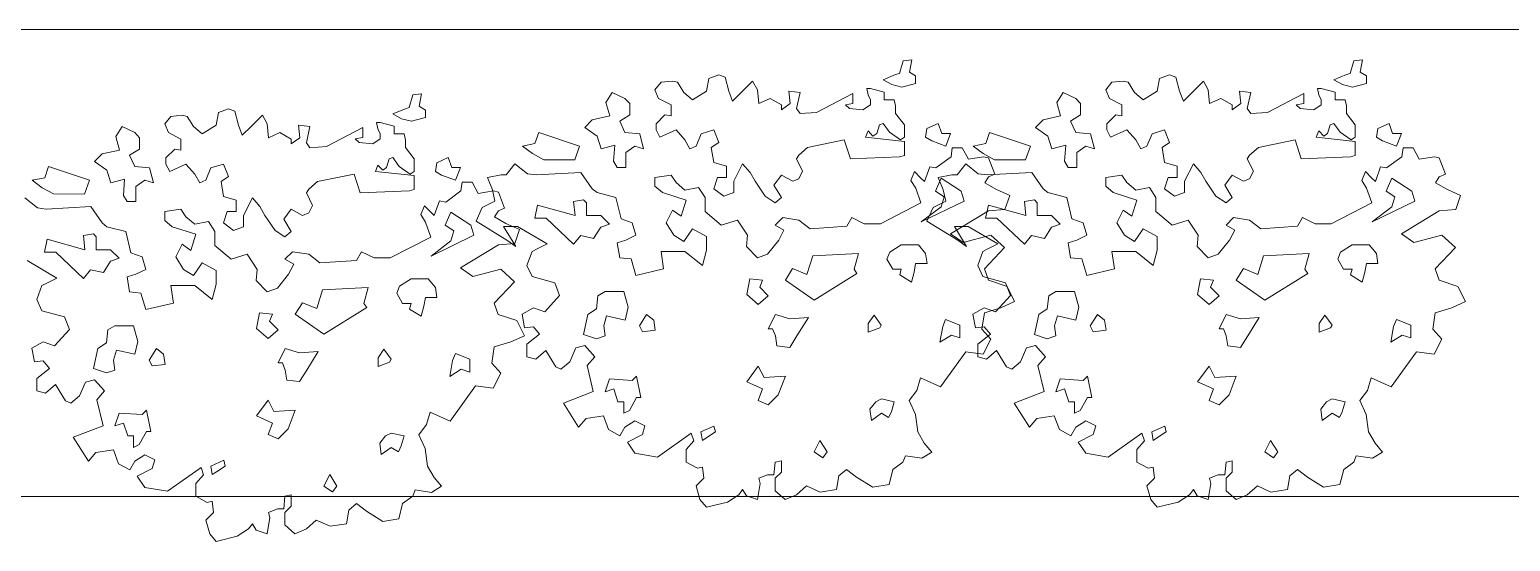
# Model space of a CAD drawing. Header units: millimetres. Extents: x 3079 to 579737, y 1565 to 1161826.
# Drawn here: x 157684 to 159588, y 1087951 to 1088609 of the extents above; entities that cross this region are included whole.
import ezdxf

# ---------------------------------------------------------------- set-up
doc = ezdxf.new("R2010")
doc.units = ezdxf.units.MM
doc.layers.add('partition', color=253, linetype='Continuous', lineweight=5)
doc.layers.add('TREES', color=72, linetype='Continuous', lineweight=5, transparency=0.05)

msp = doc.modelspace()

# ---------------------------------------------------------------- linework, layer by layer
at = {"layer": 'partition'}
for p, q in [((160718, 1088609.2), (154044.9, 1088609.2)), ((160718, 1088009.2), (154644.9, 1088009.2))]:
    msp.add_line(p, q, dxfattribs=at)
at = {"layer": 'TREES'}
for p, q in [((158488.2, 1088531.9), (158496.1, 1088541.5)), ((158496.1, 1088541.5), (158510.7, 1088543.1)), ((158510.7, 1088543.1), (158517, 1088541.5)), ((158517, 1088541.5), (158525.2, 1088528.6)), ((158554.3, 1088530.3), (158557.3, 1088546.4)), ((158557.3, 1088546.4), (158570.2, 1088551.1)), ((158570.2, 1088551.1), (158578.4, 1088548.1)), ((158578.4, 1088548.1), (158583, 1088530.3)), ((158599.2, 1088528.6), (158613.7, 1088543.1)), ((158613.7, 1088543.1), (158620, 1088531.9)), ((159067.7, 1088531.9), (159075.6, 1088541.5)), ((159075.6, 1088541.5), (159090.2, 1088543.1)), ((159090.2, 1088543.1), (159096.5, 1088541.5)), ((159096.5, 1088541.5), (159104.7, 1088528.6)), ((159133.8, 1088530.3), (159136.8, 1088546.4)), ((159136.8, 1088546.4), (159149.6, 1088551.1)), ((159149.6, 1088551.1), (159157.9, 1088548.1)), ((159157.9, 1088548.1), (159162.5, 1088530.3)), ((159178.7, 1088528.6), (159193.2, 1088543.1)), ((159193.2, 1088543.1), (159199.5, 1088531.9)), ((158492.9, 1088520.7), (158488.2, 1088531.9)), ((158509, 1088512.4), (158492.9, 1088520.7)), ((158525.2, 1088528.6), (158536.4, 1088519)), ((158536.4, 1088519), (158554.3, 1088530.3)), ((158583, 1088530.3), (158588, 1088517.4)), ((158588, 1088517.4), (158599.2, 1088528.6)), ((158620, 1088531.9), (158621.7, 1088514.1)), ((158621.7, 1088514.1), (158636.2, 1088520.7)), ((158636.2, 1088520.7), (158650.7, 1088512.4)), ((158660.3, 1088530.3), (158674.9, 1088528.6)), ((158662, 1088514.1), (158660.3, 1088530.3)), ((158674.9, 1088528.6), (158670.2, 1088507.8)), ((158696, 1088502.8), (158742.7, 1088527.2)), ((158742.7, 1088527.2), (158742.7, 1088514.4)), ((158762.2, 1088525.6), (158760.5, 1088533.5)), ((158760.5, 1088533.5), (158765.2, 1088533.5)), ((158765.2, 1088519), (158762.2, 1088525.6)), ((158765.2, 1088533.5), (158783, 1088528.9)), ((158765.2, 1088512.7), (158765.2, 1088519)), ((158783, 1088528.9), (158783, 1088519)), ((158783, 1088519), (158795.9, 1088519)), ((158795.9, 1088519), (158797.5, 1088511.1)), ((159072.4, 1088520.7), (159067.7, 1088531.9)), ((159088.5, 1088512.4), (159072.4, 1088520.7)), ((159104.7, 1088528.6), (159115.9, 1088519)), ((159115.9, 1088519), (159133.8, 1088530.3)), ((159162.5, 1088530.3), (159167.5, 1088517.4)), ((159167.5, 1088517.4), (159178.7, 1088528.6)), ((159199.5, 1088531.9), (159201.2, 1088514.1)), ((159201.2, 1088514.1), (159215.7, 1088520.7)), ((159215.7, 1088520.7), (159230.2, 1088512.4)), ((159239.8, 1088530.3), (159254.3, 1088528.6)), ((159241.5, 1088514.1), (159239.8, 1088530.3)), ((159254.3, 1088528.6), (159249.7, 1088507.8)), ((159275.5, 1088502.8), (159322.2, 1088527.2)), ((159322.2, 1088527.2), (159322.2, 1088514.4)), ((159341.7, 1088525.6), (159340, 1088533.5)), ((159340, 1088533.5), (159344.7, 1088533.5)), ((159344.7, 1088519), (159341.7, 1088525.6)), ((159344.7, 1088533.5), (159362.5, 1088528.9)), ((159344.7, 1088512.7), (159344.7, 1088519)), ((159362.5, 1088528.9), (159362.5, 1088519)), ((159362.5, 1088519), (159375.4, 1088519)), ((159375.4, 1088519), (159377, 1088511.1)), ((157858.1, 1088488.1), (157866, 1088497.7)), ((157866, 1088497.7), (157880.5, 1088499.3)), ((157880.5, 1088499.3), (157886.8, 1088497.7)), ((157886.8, 1088497.7), (157895.1, 1088484.8)), ((157924.1, 1088486.4), (157927.1, 1088502.6)), ((157927.1, 1088502.6), (157940, 1088507.3)), ((157940, 1088507.3), (157948.2, 1088504.3)), ((157948.2, 1088504.3), (157952.9, 1088486.4)), ((157969.1, 1088484.8), (157983.6, 1088499.3)), ((157983.6, 1088499.3), (157989.9, 1088488.1)), ((158489.6, 1088488.3), (158501.1, 1088499.5)), ((158501.1, 1088499.5), (158509, 1088498.2)), ((158509, 1088498.2), (158509, 1088512.4)), ((158650.7, 1088506.1), (158662, 1088514.1)), ((158650.7, 1088512.4), (158650.7, 1088506.1)), ((158670.2, 1088507.8), (158674.9, 1088501.2)), ((158674.9, 1088501.2), (158696, 1088502.8)), ((158742.7, 1088514.4), (158733.1, 1088512.7)), ((158733.1, 1088512.7), (158738.1, 1088507.8)), ((158738.1, 1088507.8), (158755.6, 1088506.1)), ((158755.6, 1088506.1), (158765.2, 1088512.7)), ((158797.5, 1088511.1), (158797.5, 1088501.5)), ((158797.5, 1088501.5), (158808.8, 1088486.9)), ((159069.1, 1088488.3), (159080.6, 1088499.5)), ((159080.6, 1088499.5), (159088.5, 1088498.2)), ((159088.5, 1088498.2), (159088.5, 1088512.4)), ((159230.2, 1088506.1), (159241.5, 1088514.1)), ((159230.2, 1088512.4), (159230.2, 1088506.1)), ((159249.7, 1088507.8), (159254.3, 1088501.2)), ((159254.3, 1088501.2), (159275.5, 1088502.8)), ((159322.2, 1088514.4), (159312.6, 1088512.7)), ((159312.6, 1088512.7), (159317.6, 1088507.8)), ((159317.6, 1088507.8), (159335.1, 1088506.1)), ((159335.1, 1088506.1), (159344.7, 1088512.7)), ((159377, 1088511.1), (159377, 1088501.5)), ((159377, 1088501.5), (159388.3, 1088486.9)), ((157862.7, 1088476.8), (157858.1, 1088488.1)), ((157895.1, 1088484.8), (157906.3, 1088475.2)), ((157906.3, 1088475.2), (157924.1, 1088486.4)), ((157952.9, 1088486.4), (157957.8, 1088473.5)), ((157957.8, 1088473.5), (157969.1, 1088484.8)), ((157989.9, 1088488.1), (157991.5, 1088470.3)), ((158030.2, 1088486.4), (158044.7, 1088484.8)), ((158031.8, 1088470.3), (158030.2, 1088486.4)), ((158044.7, 1088484.8), (158040.1, 1088463.9)), ((158065.8, 1088459), (158112.6, 1088483.4)), ((158112.6, 1088483.4), (158112.6, 1088470.5)), ((158132.1, 1088481.8), (158130.4, 1088489.7)), ((158130.4, 1088489.7), (158135.1, 1088489.7)), ((158135.1, 1088475.2), (158132.1, 1088481.8)), ((158135.1, 1088489.7), (158152.9, 1088485.1)), ((158152.9, 1088485.1), (158152.9, 1088475.2)), ((158489.6, 1088480.3), (158489.6, 1088488.3)), ((158494.5, 1088470.8), (158489.6, 1088480.3)), ((158515.3, 1088480.3), (158494.5, 1088470.8)), ((158526.8, 1088467.5), (158515.3, 1088480.3)), ((158563.8, 1088480.3), (158547.7, 1088475.4)), ((158570.2, 1088464.2), (158563.8, 1088480.3)), ((158762.2, 1088479), (158758.9, 1088470.8)), ((158768.5, 1088472.4), (158762.2, 1088479)), ((158776.7, 1088486.9), (158773.4, 1088475.7)), ((158781.4, 1088488.6), (158776.7, 1088486.9)), ((158789.6, 1088477.3), (158781.4, 1088488.6)), ((158808.8, 1088486.9), (158808.8, 1088470.8)), ((159069.1, 1088480.3), (159069.1, 1088488.3)), ((159074, 1088470.8), (159069.1, 1088480.3)), ((159094.8, 1088480.3), (159074, 1088470.8)), ((159106.3, 1088467.5), (159094.8, 1088480.3)), ((159143.3, 1088480.3), (159127.2, 1088475.4)), ((159149.6, 1088464.2), (159143.3, 1088480.3)), ((159341.7, 1088479), (159338.4, 1088470.8)), ((159348, 1088472.4), (159341.7, 1088479)), ((159356.2, 1088486.9), (159352.9, 1088475.7)), ((159360.9, 1088488.6), (159356.2, 1088486.9)), ((159369.1, 1088477.3), (159360.9, 1088488.6)), ((159388.3, 1088486.9), (159388.3, 1088470.8)), ((157878.9, 1088468.6), (157862.7, 1088476.8)), ((157878.9, 1088454.3), (157878.9, 1088468.6)), ((157991.5, 1088470.3), (158006.1, 1088476.8)), ((158006.1, 1088476.8), (158020.6, 1088468.6)), ((158020.6, 1088462.3), (158031.8, 1088470.3)), ((158020.6, 1088468.6), (158020.6, 1088462.3)), ((158040.1, 1088463.9), (158044.7, 1088457.4)), ((158044.7, 1088457.4), (158065.8, 1088459)), ((158112.6, 1088470.5), (158103, 1088468.9)), ((158103, 1088468.9), (158107.9, 1088464)), ((158107.9, 1088464), (158125.5, 1088462.3)), ((158125.5, 1088462.3), (158135.1, 1088468.9)), ((158135.1, 1088468.9), (158135.1, 1088475.2)), ((158152.9, 1088475.2), (158165.8, 1088475.2)), ((158165.8, 1088475.2), (158167.4, 1088467.2)), ((158167.4, 1088467.2), (158167.4, 1088457.6)), ((158533.1, 1088456.2), (158526.8, 1088467.5)), ((158541.1, 1088459.5), (158533.1, 1088456.2)), ((158547.7, 1088475.4), (158541.1, 1088459.5)), ((158560.6, 1088457.9), (158570.2, 1088464.2)), ((158731.5, 1088467.5), (158684.4, 1088457.9)), ((158739.4, 1088443.3), (158731.5, 1088467.5)), ((158758.9, 1088470.8), (158809.1, 1088465.4)), ((158773.4, 1088475.7), (158768.5, 1088472.4)), ((158803.9, 1088467.5), (158789.6, 1088477.3)), ((158808.8, 1088470.8), (158803.9, 1088467.5)), ((158809.1, 1088465.4), (158809.1, 1088447.6)), ((159112.6, 1088456.2), (159106.3, 1088467.5)), ((159120.6, 1088459.5), (159112.6, 1088456.2)), ((159127.2, 1088475.4), (159120.6, 1088459.5)), ((159140.1, 1088457.9), (159149.6, 1088464.2)), ((159311, 1088467.5), (159263.9, 1088457.9)), ((159318.9, 1088443.3), (159311, 1088467.5)), ((159338.4, 1088470.8), (159388.5, 1088465.4)), ((159352.9, 1088475.7), (159348, 1088472.4)), ((159383.3, 1088467.5), (159369.1, 1088477.3)), ((159388.3, 1088470.8), (159383.3, 1088467.5)), ((159388.5, 1088465.4), (159388.5, 1088447.6)), ((157859.4, 1088444.5), (157870.9, 1088455.7)), ((157859.4, 1088436.5), (157859.4, 1088444.5)), ((157870.9, 1088455.7), (157878.9, 1088454.3)), ((158146.6, 1088443.1), (158143.3, 1088431.9)), ((158151.2, 1088444.8), (158146.6, 1088443.1)), ((158159.5, 1088433.5), (158151.2, 1088444.8)), ((158167.4, 1088457.6), (158178.6, 1088443.1)), ((158178.6, 1088443.1), (158178.6, 1088426.9)), ((158563.8, 1088438.4), (158560.6, 1088457.9)), ((158673.2, 1088448), (158670.2, 1088443.3)), ((158670.2, 1088443.3), (158678.1, 1088427.2)), ((158684.4, 1088457.9), (158673.2, 1088448)), ((158802.7, 1088445.9), (158739.4, 1088443.3)), ((158809.1, 1088447.6), (158802.7, 1088445.9)), ((158849.3, 1088431.4), (158868.8, 1088445.9)), ((158868.8, 1088445.9), (158870.4, 1088457.2)), ((158870.4, 1088457.2), (158883.3, 1088457.2)), ((158883.3, 1088457.2), (158891.3, 1088442.6)), ((158891.3, 1088442.6), (158910.7, 1088445.9)), ((158910.7, 1088445.9), (158917, 1088444.3)), ((158917, 1088444.3), (158925, 1088423.4)), ((159143.3, 1088438.4), (159140.1, 1088457.9)), ((159252.7, 1088448), (159249.7, 1088443.3)), ((159249.7, 1088443.3), (159257.6, 1088427.2)), ((159263.9, 1088457.9), (159252.7, 1088448)), ((159382.2, 1088445.9), (159318.9, 1088443.3)), ((159388.5, 1088447.6), (159382.2, 1088445.9)), ((159428.8, 1088431.4), (159448.3, 1088445.9)), ((159448.3, 1088445.9), (159449.9, 1088457.2)), ((159449.9, 1088457.2), (159462.8, 1088457.2)), ((159462.8, 1088457.2), (159470.8, 1088442.6)), ((159470.8, 1088442.6), (159490.2, 1088445.9)), ((159490.2, 1088445.9), (159496.5, 1088444.3)), ((159496.5, 1088444.3), (159504.5, 1088423.4)), ((157864.4, 1088426.9), (157859.4, 1088436.5)), ((157885.2, 1088436.5), (157864.4, 1088426.9)), ((157896.7, 1088423.6), (157885.2, 1088436.5)), ((157903, 1088412.4), (157896.7, 1088423.6)), ((157917.5, 1088431.6), (157911, 1088415.7)), ((157933.7, 1088436.5), (157917.5, 1088431.6)), ((157940, 1088420.3), (157933.7, 1088436.5)), ((158101.4, 1088423.6), (158054.3, 1088414)), ((158109.3, 1088399.5), (158101.4, 1088423.6)), ((158132.1, 1088435.2), (158128.8, 1088426.9)), ((158128.8, 1088426.9), (158178.9, 1088421.6)), ((158138.4, 1088428.6), (158132.1, 1088435.2)), ((158143.3, 1088431.9), (158138.4, 1088428.6)), ((158173.7, 1088423.6), (158159.5, 1088433.5)), ((158178.6, 1088426.9), (158173.7, 1088423.6)), ((158178.9, 1088421.6), (158178.9, 1088403.7)), ((158272.9, 1088419.1), (158290.4, 1088422.4)), ((158290.4, 1088422.4), (158297, 1088422.4)), ((158297, 1088422.4), (158308.3, 1088436.9)), ((158308.3, 1088436.9), (158324.4, 1088424)), ((158324.4, 1088424), (158335.7, 1088422.4)), ((158335.7, 1088422.4), (158393.1, 1088425.5)), ((158393.1, 1088425.5), (158407.6, 1088404.7)), ((158488.2, 1088419.2), (158509, 1088422.2)), ((158509, 1088422.2), (158515.3, 1088412.6)), ((158580, 1088433.7), (158563.8, 1088438.4)), ((158580, 1088419.2), (158580, 1088433.7)), ((158600.8, 1088436.8), (158589.6, 1088414.3)), ((158610.4, 1088425.5), (158600.8, 1088436.8)), ((158617, 1088414.3), (158610.4, 1088425.5)), ((158650.7, 1088422.2), (158641.1, 1088409.3)), ((158665.3, 1088414.3), (158650.7, 1088422.2)), ((158678.1, 1088427.2), (158673.2, 1088417.6)), ((158817.3, 1088415.2), (158821.9, 1088426.7)), ((158821.9, 1088426.7), (158830.2, 1088418.5)), ((158834.8, 1088413.9), (158841.4, 1088433)), ((158841.4, 1088433), (158849.3, 1088431.4)), ((158852.4, 1088419.1), (158869.9, 1088422.4)), ((158869.9, 1088422.4), (158876.5, 1088422.4)), ((158876.5, 1088422.4), (158887.8, 1088436.9)), ((158887.8, 1088436.9), (158903.9, 1088424)), ((158903.9, 1088424), (158915.2, 1088422.4)), ((158915.2, 1088422.4), (158972.6, 1088425.5)), ((158925, 1088423.4), (158917, 1088420.1)), ((158972.6, 1088425.5), (158987.1, 1088404.7)), ((159067.7, 1088419.2), (159088.5, 1088422.2)), ((159088.5, 1088422.2), (159094.8, 1088412.6)), ((159159.5, 1088433.7), (159143.3, 1088438.4)), ((159159.5, 1088419.2), (159159.5, 1088433.7)), ((159180.3, 1088436.8), (159169.1, 1088414.3)), ((159189.9, 1088425.5), (159180.3, 1088436.8)), ((159196.5, 1088414.3), (159189.9, 1088425.5)), ((159230.2, 1088422.2), (159220.6, 1088409.3)), ((159244.8, 1088414.3), (159230.2, 1088422.2)), ((159257.6, 1088427.2), (159252.7, 1088417.6)), ((159396.8, 1088415.2), (159401.4, 1088426.7)), ((159401.4, 1088426.7), (159409.7, 1088418.5)), ((159414.3, 1088413.9), (159420.9, 1088433)), ((159420.9, 1088433), (159428.8, 1088431.4)), ((159504.5, 1088423.4), (159496.5, 1088420.1)), ((157911, 1088415.7), (157903, 1088412.4)), ((157930.4, 1088414), (157940, 1088420.3)), ((157933.7, 1088394.6), (157930.4, 1088414)), ((158043.1, 1088404.2), (158040.1, 1088399.5)), ((158054.3, 1088414), (158043.1, 1088404.2)), ((158172.6, 1088402.1), (158109.3, 1088399.5)), ((158178.9, 1088403.7), (158172.6, 1088402.1)), ((158219.2, 1088387.6), (158238.7, 1088402.1)), ((158238.7, 1088402.1), (158240.3, 1088413.3)), ((158240.3, 1088413.3), (158253.2, 1088413.3)), ((158253.2, 1088413.3), (158261.1, 1088398.8)), ((158261.1, 1088398.8), (158280.6, 1088402.1)), ((158279.2, 1088403.2), (158272.9, 1088419.1)), ((158282.5, 1088388.6), (158279.2, 1088403.2)), ((158280.6, 1088402.1), (158286.9, 1088400.4)), ((158407.6, 1088404.7), (158413.9, 1088399.7)), ((158488.2, 1088408), (158488.2, 1088419.2)), ((158497.8, 1088399.7), (158488.2, 1088408)), ((158515.3, 1088412.6), (158526.8, 1088403)), ((158526.8, 1088403), (158544.4, 1088406.3)), ((158544.4, 1088406.3), (158552.6, 1088393.4)), ((158563.8, 1088404.7), (158568.5, 1088419.2)), ((158576.7, 1088395.1), (158563.8, 1088404.7)), ((158568.5, 1088419.2), (158580, 1088419.2)), ((158589.6, 1088414.3), (158589.6, 1088399.7)), ((158629.9, 1088395.1), (158617, 1088414.3)), ((158641.1, 1088409.3), (158650.7, 1088393.4)), ((158673.2, 1088417.6), (158665.3, 1088414.3)), ((158823.6, 1088405.6), (158817.3, 1088415.2)), ((158830.2, 1088386.4), (158823.6, 1088405.6)), ((158830.2, 1088418.5), (158834.8, 1088413.9)), ((158858.7, 1088403.2), (158852.4, 1088419.1)), ((158862, 1088388.6), (158858.7, 1088403.2)), ((158917, 1088420.1), (158912.1, 1088412.2)), ((158912.1, 1088412.2), (158926.6, 1088404)), ((158926.6, 1088404), (158944.4, 1088396)), ((158987.1, 1088404.7), (158993.4, 1088399.7)), ((159067.7, 1088408), (159067.7, 1088419.2)), ((159077.3, 1088399.7), (159067.7, 1088408)), ((159094.8, 1088412.6), (159106.3, 1088403)), ((159106.3, 1088403), (159123.9, 1088406.3)), ((159123.9, 1088406.3), (159132.1, 1088393.4)), ((159143.3, 1088404.7), (159148, 1088419.2)), ((159156.2, 1088395.1), (159143.3, 1088404.7)), ((159148, 1088419.2), (159159.5, 1088419.2)), ((159169.1, 1088414.3), (159169.1, 1088399.7)), ((159209.4, 1088395.1), (159196.5, 1088414.3)), ((159220.6, 1088409.3), (159230.2, 1088393.4)), ((159252.7, 1088417.6), (159244.8, 1088414.3)), ((159403.1, 1088405.6), (159396.8, 1088415.2)), ((159409.7, 1088386.4), (159403.1, 1088405.6)), ((159409.7, 1088418.5), (159414.3, 1088413.9)), ((159496.5, 1088420.1), (159491.6, 1088412.2)), ((159491.6, 1088412.2), (159506.1, 1088404)), ((159506.1, 1088404), (159523.9, 1088396)), ((157678.1, 1088393.1), (157694.3, 1088380.2)), ((157949.9, 1088389.9), (157933.7, 1088394.6)), ((157949.9, 1088375.4), (157949.9, 1088389.9)), ((157970.7, 1088392.9), (157959.5, 1088370.4)), ((157980.3, 1088381.7), (157970.7, 1088392.9)), ((158040.1, 1088399.5), (158048, 1088383.3)), ((158048, 1088383.3), (158043.1, 1088373.7)), ((158187.1, 1088371.4), (158191.8, 1088382.9)), ((158191.8, 1088382.9), (158200, 1088374.7)), ((158204.6, 1088370.1), (158211.3, 1088389.2)), ((158211.3, 1088389.2), (158219.2, 1088387.6)), ((158266.3, 1088380.4), (158282.5, 1088388.6)), ((158286.9, 1088400.4), (158294.9, 1088379.6)), ((158413.9, 1088399.7), (158438, 1088393.4)), ((158438, 1088393.4), (158444.6, 1088366)), ((158528.2, 1088390.1), (158497.8, 1088399.7)), ((158521.9, 1088369.3), (158528.2, 1088390.1)), ((158552.6, 1088393.4), (158552.6, 1088375.6)), ((158589.6, 1088399.7), (158576.7, 1088395.1)), ((158642.8, 1088386.8), (158629.9, 1088395.1)), ((158650.7, 1088393.4), (158642.8, 1088386.8)), ((158778.1, 1088359.7), (158830.2, 1088386.4)), ((158845.8, 1088380.4), (158862, 1088388.6)), ((158944.4, 1088396), (158938.1, 1088378.2)), ((158993.4, 1088399.7), (159017.5, 1088393.4)), ((159017.5, 1088393.4), (159024.1, 1088366)), ((159107.7, 1088390.1), (159077.3, 1088399.7)), ((159101.4, 1088369.3), (159107.7, 1088390.1)), ((159132.1, 1088393.4), (159132.1, 1088375.6)), ((159169.1, 1088399.7), (159156.2, 1088395.1)), ((159222.3, 1088386.8), (159209.4, 1088395.1)), ((159230.2, 1088393.4), (159222.3, 1088386.8)), ((159357.6, 1088359.7), (159409.7, 1088386.4)), ((159523.9, 1088396), (159517.6, 1088378.2)), ((157694.3, 1088380.2), (157705.5, 1088378.5)), ((157705.5, 1088378.5), (157763, 1088381.7)), ((157763, 1088381.7), (157777.5, 1088360.8)), ((157858.1, 1088375.4), (157878.9, 1088378.4)), ((157858.1, 1088364.1), (157858.1, 1088375.4)), ((157867.7, 1088355.9), (157858.1, 1088364.1)), ((157878.9, 1088378.4), (157885.2, 1088368.8)), ((157885.2, 1088368.8), (157896.7, 1088359.2)), ((157933.7, 1088360.8), (157938.4, 1088375.4)), ((157938.4, 1088375.4), (157949.9, 1088375.4)), ((157959.5, 1088370.4), (157959.5, 1088355.9)), ((157986.9, 1088370.4), (157980.3, 1088381.7)), ((157999.8, 1088351.2), (157986.9, 1088370.4)), ((158020.6, 1088378.4), (158011, 1088365.5)), ((158011, 1088365.5), (158020.6, 1088349.6)), ((158035.1, 1088370.4), (158020.6, 1088378.4)), ((158043.1, 1088373.7), (158035.1, 1088370.4)), ((158193.4, 1088361.8), (158187.1, 1088371.4)), ((158200, 1088374.7), (158204.6, 1088370.1)), ((158258.4, 1088362.9), (158266.3, 1088380.4)), ((158286.9, 1088376.3), (158282, 1088368.4)), ((158282, 1088368.4), (158296.5, 1088360.1)), ((158294.9, 1088379.6), (158286.9, 1088376.3)), ((158444.6, 1088366), (158459.1, 1088361.1)), ((158502.5, 1088361.1), (158510.7, 1088377.3)), ((158510.7, 1088377.3), (158521.9, 1088369.3)), ((158552.6, 1088375.6), (158573.4, 1088357.8)), ((158573.4, 1088357.8), (158594.3, 1088364.4)), ((158594.3, 1088364.4), (158607.2, 1088344.9)), ((158642.8, 1088357.8), (158652.4, 1088367.7)), ((158652.4, 1088367.7), (158673.2, 1088364.4)), ((158673.2, 1088364.4), (158687.7, 1088353.1)), ((158734.8, 1088356.4), (158741.1, 1088367.7)), ((158741.1, 1088367.7), (158757.3, 1088359.7)), ((158837.9, 1088362.9), (158845.8, 1088380.4)), ((158917, 1088376.5), (158868.3, 1088346.8)), ((158938.1, 1088378.2), (158917, 1088376.5)), ((159024.1, 1088366), (159038.6, 1088361.1)), ((159081.9, 1088361.1), (159090.2, 1088377.3)), ((159090.2, 1088377.3), (159101.4, 1088369.3)), ((159132.1, 1088375.6), (159152.9, 1088357.8)), ((159152.9, 1088357.8), (159173.8, 1088364.4)), ((159173.8, 1088364.4), (159186.7, 1088344.9)), ((159222.3, 1088357.8), (159231.9, 1088367.7)), ((159231.9, 1088367.7), (159252.7, 1088364.4)), ((159252.7, 1088364.4), (159267.2, 1088353.1)), ((159314.3, 1088356.4), (159320.6, 1088367.7)), ((159320.6, 1088367.7), (159336.8, 1088359.7)), ((159496.5, 1088376.5), (159447.8, 1088346.8)), ((159517.6, 1088378.2), (159496.5, 1088376.5)), ((157777.5, 1088360.8), (157783.8, 1088355.9)), ((157783.8, 1088355.9), (157807.9, 1088349.6)), ((157807.9, 1088349.6), (157814.5, 1088322.2)), ((157898.1, 1088346.3), (157867.7, 1088355.9)), ((157891.8, 1088325.5), (157898.1, 1088346.3)), ((157896.7, 1088359.2), (157914.3, 1088362.5)), ((157914.3, 1088362.5), (157922.5, 1088349.6)), ((157922.5, 1088349.6), (157922.5, 1088331.8)), ((157946.6, 1088351.2), (157933.7, 1088360.8)), ((157959.5, 1088355.9), (157946.6, 1088351.2)), ((158012.6, 1088343), (157999.8, 1088351.2)), ((158020.6, 1088349.6), (158012.6, 1088343)), ((158200, 1088342.6), (158193.4, 1088361.8)), ((158298, 1088338.6), (158258.4, 1088362.9)), ((158293.7, 1088356.3), (158309.2, 1088330.6)), ((158311.5, 1088356.3), (158293.7, 1088356.3)), ((158296.5, 1088360.1), (158314.3, 1088352.2)), ((158314.3, 1088352.2), (158308, 1088334.4)), ((158349.5, 1088333.7), (158311.5, 1088356.3)), ((158463.8, 1088344.9), (158450.9, 1088338.6)), ((158459.1, 1088361.1), (158463.8, 1088344.9)), ((158512.3, 1088344.9), (158502.5, 1088361.1)), ((158525.2, 1088336.9), (158512.3, 1088344.9)), ((158536.4, 1088353.1), (158525.2, 1088336.9)), ((158554.3, 1088343.5), (158536.4, 1088353.1)), ((158607.2, 1088344.9), (158605.8, 1088330.6)), ((158654, 1088351.5), (158642.8, 1088357.8)), ((158647.4, 1088338.6), (158654, 1088351.5)), ((158687.7, 1088353.1), (158734.8, 1088356.4)), ((158757.3, 1088359.7), (158778.1, 1088359.7)), ((158877.5, 1088338.6), (158837.9, 1088362.9)), ((158868.3, 1088346.8), (158884.4, 1088335.6)), ((158873.2, 1088356.3), (158888.7, 1088330.6)), ((158891, 1088356.3), (158873.2, 1088356.3)), ((158884.4, 1088335.6), (158920.1, 1088345.2)), ((158929, 1088333.7), (158891, 1088356.3)), ((158920.1, 1088345.2), (158937.6, 1088329)), ((159043.3, 1088344.9), (159030.4, 1088338.6)), ((159038.6, 1088361.1), (159043.3, 1088344.9)), ((159091.8, 1088344.9), (159081.9, 1088361.1)), ((159104.7, 1088336.9), (159091.8, 1088344.9)), ((159115.9, 1088353.1), (159104.7, 1088336.9)), ((159133.8, 1088343.5), (159115.9, 1088353.1)), ((159186.7, 1088344.9), (159185.3, 1088330.6)), ((159233.5, 1088351.5), (159222.3, 1088357.8)), ((159226.9, 1088338.6), (159233.5, 1088351.5)), ((159267.2, 1088353.1), (159314.3, 1088356.4)), ((159336.8, 1088359.7), (159357.6, 1088359.7)), ((159447.8, 1088346.8), (159463.9, 1088335.6)), ((159463.9, 1088335.6), (159499.6, 1088345.2)), ((159499.6, 1088345.2), (159517.1, 1088329)), ((157872.3, 1088317.2), (157880.5, 1088333.4)), ((157880.5, 1088333.4), (157891.8, 1088325.5)), ((157922.5, 1088331.8), (157943.3, 1088314)), ((158148, 1088315.9), (158200, 1088342.6)), ((158286.9, 1088332.7), (158238.1, 1088303)), ((158308, 1088334.4), (158286.9, 1088332.7)), ((158309.2, 1088330.6), (158298, 1088338.6)), ((158330.3, 1088324.1), (158336.6, 1088327.3)), ((158336.6, 1088327.3), (158349.5, 1088333.7)), ((158450.9, 1088338.6), (158439.7, 1088335.3)), ((158439.7, 1088335.3), (158443, 1088316.1)), ((158554.3, 1088325.7), (158554.3, 1088343.5)), ((158605.8, 1088330.6), (158620, 1088316.1)), ((158632.9, 1088320.8), (158647.4, 1088338.6)), ((158888.7, 1088330.6), (158877.5, 1088338.6)), ((158909.8, 1088324.1), (158916.1, 1088327.3)), ((158937.6, 1088329), (158911.8, 1088301.6)), ((158916.1, 1088327.3), (158929, 1088333.7)), ((159030.4, 1088338.6), (159019.2, 1088335.3)), ((159019.2, 1088335.3), (159022.5, 1088316.1)), ((159133.8, 1088325.7), (159133.8, 1088343.5)), ((159185.3, 1088330.6), (159199.5, 1088316.1)), ((159212.4, 1088320.8), (159226.9, 1088338.6)), ((159517.1, 1088329), (159491.3, 1088301.6)), ((157719.4, 1088289.8), (157681.4, 1088312.5)), ((157814.5, 1088322.2), (157829, 1088317.2)), ((157829, 1088317.2), (157833.7, 1088301.1)), ((157882.2, 1088301.1), (157872.3, 1088317.2)), ((157906.3, 1088309.3), (157895.1, 1088293.1)), ((157924.1, 1088299.7), (157906.3, 1088309.3)), ((157943.3, 1088314), (157964.1, 1088320.5)), ((157964.1, 1088320.5), (157977, 1088301.1)), ((158012.6, 1088314), (158022.2, 1088323.8)), ((158023.9, 1088307.7), (158012.6, 1088314)), ((158017.3, 1088294.8), (158023.9, 1088307.7)), ((158022.2, 1088323.8), (158043.1, 1088320.5)), ((158043.1, 1088320.5), (158057.6, 1088309.3)), ((158057.6, 1088309.3), (158104.6, 1088312.6)), ((158104.6, 1088312.6), (158110.9, 1088323.8)), ((158110.9, 1088323.8), (158127.1, 1088315.9)), ((158127.1, 1088315.9), (158148, 1088315.9)), ((158323.7, 1088306.2), (158330.3, 1088324.1)), ((158443, 1088316.1), (158457.5, 1088314.5)), ((158457.5, 1088314.5), (158463.8, 1088293.3)), ((158496.1, 1088324.1), (158526.8, 1088324.1)), ((158499.4, 1088301.6), (158496.1, 1088324.1)), ((158526.8, 1088324.1), (158549.3, 1088306.2)), ((158549.3, 1088306.2), (158554.3, 1088325.7)), ((158620, 1088316.1), (158632.9, 1088320.8)), ((158903.2, 1088306.2), (158909.8, 1088324.1)), ((159022.5, 1088316.1), (159037, 1088314.5)), ((159037, 1088314.5), (159043.3, 1088293.3)), ((159075.6, 1088324.1), (159106.3, 1088324.1)), ((159078.9, 1088301.6), (159075.6, 1088324.1)), ((159106.3, 1088324.1), (159128.8, 1088306.2)), ((159128.8, 1088306.2), (159133.8, 1088325.7)), ((159199.5, 1088316.1), (159212.4, 1088320.8)), ((157706.5, 1088283.5), (157719.4, 1088289.8)), ((157820.8, 1088294.8), (157809.6, 1088291.5)), ((157809.6, 1088291.5), (157812.8, 1088272.3)), ((157833.7, 1088301.1), (157820.8, 1088294.8)), ((157895.1, 1088293.1), (157882.2, 1088301.1)), ((157924.1, 1088281.9), (157924.1, 1088299.7)), ((157977, 1088301.1), (157975.6, 1088286.8)), ((158002.8, 1088276.9), (158017.3, 1088294.8)), ((158238.1, 1088303), (158254.3, 1088291.8)), ((158254.3, 1088291.8), (158289.9, 1088301.4)), ((158289.9, 1088301.4), (158307.5, 1088285.2)), ((158330.3, 1088291.7), (158323.7, 1088306.2)), ((158359.4, 1088283.7), (158330.3, 1088291.7)), ((158463.8, 1088293.3), (158499.4, 1088301.6)), ((158909.8, 1088291.7), (158903.2, 1088306.2)), ((158938.9, 1088283.7), (158909.8, 1088291.7)), ((158911.8, 1088301.6), (158916.8, 1088287)), ((159043.3, 1088293.3), (159078.9, 1088301.6)), ((159491.3, 1088301.6), (159496.3, 1088287)), ((157693.6, 1088262.4), (157700.2, 1088280.2)), ((157700.2, 1088280.2), (157706.5, 1088283.5)), ((157812.8, 1088272.3), (157827.4, 1088270.6)), ((157827.4, 1088270.6), (157833.7, 1088249.5)), ((157866, 1088280.2), (157896.7, 1088280.2)), ((157869.3, 1088257.7), (157866, 1088280.2)), ((157896.7, 1088280.2), (157919.2, 1088262.4)), ((157919.2, 1088262.4), (157924.1, 1088281.9)), ((157975.6, 1088286.8), (157989.9, 1088272.3)), ((157989.9, 1088272.3), (158002.8, 1088276.9)), ((158307.5, 1088285.2), (158281.7, 1088257.8)), ((158365.7, 1088267.6), (158359.4, 1088283.7)), ((158916.8, 1088287), (158940.9, 1088279.1)), ((158945.2, 1088267.6), (158938.9, 1088283.7)), ((158940.9, 1088279.1), (158950.5, 1088259.6)), ((159496.3, 1088287), (159520.4, 1088279.1)), ((159520.4, 1088279.1), (159530, 1088259.6)), ((157700.2, 1088247.9), (157693.6, 1088262.4)), ((157833.7, 1088249.5), (157869.3, 1088257.7)), ((158281.7, 1088257.8), (158286.6, 1088243.2)), ((158317.4, 1088243.4), (158332, 1088251.7)), ((158332, 1088251.7), (158346.5, 1088246.7)), ((158346.5, 1088246.7), (158365.7, 1088267.6)), ((158896.9, 1088243.4), (158911.5, 1088251.7)), ((158911.5, 1088251.7), (158926, 1088246.7)), ((158932.9, 1088251.7), (158911.8, 1088245.4)), ((158926, 1088246.7), (158945.2, 1088267.6)), ((158950.5, 1088259.6), (158932.9, 1088251.7)), ((159512.4, 1088251.7), (159491.3, 1088245.4)), ((159530, 1088259.6), (159512.4, 1088251.7)), ((157729.2, 1088239.9), (157700.2, 1088247.9)), ((157735.5, 1088223.7), (157729.2, 1088239.9)), ((158286.6, 1088243.2), (158310.8, 1088235.3)), ((158310.8, 1088235.3), (158320.4, 1088215.8)), ((158320.7, 1088225.9), (158317.4, 1088243.4)), ((158900.2, 1088225.9), (158896.9, 1088243.4)), ((158911.8, 1088245.4), (158908.6, 1088224.3)), ((159491.3, 1088245.4), (159488, 1088224.3)), ((157716.4, 1088202.9), (157735.5, 1088223.7)), ((158320.4, 1088215.8), (158302.8, 1088207.9)), ((158332, 1088227.3), (158320.7, 1088225.9)), ((158323.7, 1088204.8), (158339.9, 1088217.7)), ((158339.9, 1088217.7), (158332, 1088227.3)), ((158911.5, 1088227.3), (158900.2, 1088225.9)), ((158903.2, 1088204.8), (158919.4, 1088217.7)), ((158908.6, 1088224.3), (158920.1, 1088211.4)), ((158919.4, 1088217.7), (158911.5, 1088227.3)), ((159488, 1088224.3), (159499.6, 1088211.4)), ((157687.3, 1088199.6), (157701.8, 1088207.8)), ((157690.6, 1088182.1), (157687.3, 1088199.6)), ((157701.8, 1088207.8), (157716.4, 1088202.9)), ((158281.7, 1088201.5), (158278.4, 1088180.4)), ((158302.8, 1088207.9), (158281.7, 1088201.5)), ((158323.7, 1088188.6), (158323.7, 1088204.8)), ((158347.9, 1088196.8), (158335, 1088185.6)), ((158360.7, 1088175.7), (158347.9, 1088196.8)), ((158386.5, 1088200.1), (158378.6, 1088182.3)), ((158398, 1088203.1), (158386.5, 1088200.1)), ((158410.9, 1088188.6), (158398, 1088203.1)), ((158887.7, 1088195.2), (158855.2, 1088149.9)), ((158910.2, 1088192.2), (158887.7, 1088195.2)), ((158903.2, 1088188.6), (158903.2, 1088204.8)), ((158920.1, 1088211.4), (158910.2, 1088192.2)), ((158927.4, 1088196.8), (158914.5, 1088185.6)), ((158940.2, 1088175.7), (158927.4, 1088196.8)), ((158966, 1088200.1), (158958.1, 1088182.3)), ((158977.5, 1088203.1), (158966, 1088200.1)), ((158990.4, 1088188.6), (158977.5, 1088203.1)), ((159467.2, 1088195.2), (159434.7, 1088149.9)), ((159489.7, 1088192.2), (159467.2, 1088195.2)), ((159499.6, 1088211.4), (159489.7, 1088192.2)), ((157701.8, 1088183.4), (157690.6, 1088182.1)), ((157693.6, 1088161), (157709.8, 1088173.8)), ((157709.8, 1088173.8), (157701.8, 1088183.4)), ((158278.4, 1088180.4), (158289.9, 1088167.5)), ((158335, 1088185.6), (158323.7, 1088188.6)), ((158367.3, 1088172.7), (158360.7, 1088175.7)), ((158378.6, 1088182.3), (158367.3, 1088172.7)), ((158401, 1088177.4), (158410.9, 1088188.6)), ((158409, 1088143.9), (158401, 1088177.4)), ((158914.5, 1088185.6), (158903.2, 1088188.6)), ((158946.8, 1088172.7), (158940.2, 1088175.7)), ((158958.1, 1088182.3), (158946.8, 1088172.7)), ((158980.5, 1088177.4), (158990.4, 1088188.6)), ((158988.5, 1088143.9), (158980.5, 1088177.4)), ((157693.6, 1088144.8), (157693.6, 1088161)), ((157756.4, 1088156.3), (157748.4, 1088138.5)), ((157767.9, 1088159.3), (157756.4, 1088156.3)), ((157780.8, 1088144.8), (157767.9, 1088159.3)), ((158289.9, 1088167.5), (158280.1, 1088148.4)), ((158829.4, 1088161.5), (158824.8, 1088145.3)), ((158855.2, 1088149.9), (158829.4, 1088161.5)), ((159408.9, 1088161.5), (159404.3, 1088145.3)), ((159434.7, 1088149.9), (159408.9, 1088161.5)), ((157704.9, 1088141.8), (157693.6, 1088144.8)), ((157717.7, 1088153), (157704.9, 1088141.8)), ((157730.6, 1088131.9), (157717.7, 1088153)), ((157748.4, 1088138.5), (157737.2, 1088128.9)), ((157770.9, 1088133.5), (157780.8, 1088144.8)), ((158257.6, 1088151.4), (158225.1, 1088106.1)), ((158280.1, 1088148.4), (158257.6, 1088151.4)), ((158370.6, 1088129.1), (158409, 1088143.9)), ((158824.8, 1088145.3), (158814.9, 1088132.4)), ((158950.1, 1088129.1), (158988.5, 1088143.9)), ((159404.3, 1088145.3), (159394.4, 1088132.4)), ((157737.2, 1088128.9), (157730.6, 1088131.9)), ((157778.9, 1088100.1), (157770.9, 1088133.5)), ((158199.3, 1088117.6), (158194.6, 1088101.5)), ((158225.1, 1088106.1), (158199.3, 1088117.6)), ((158390.1, 1088098.4), (158370.6, 1088129.1)), ((158814.9, 1088132.4), (158823.1, 1088114.6)), ((158969.6, 1088098.4), (158950.1, 1088129.1)), ((159394.4, 1088132.4), (159402.6, 1088114.6)), ((157740.5, 1088085.3), (157778.9, 1088100.1)), ((158194.6, 1088101.5), (158184.8, 1088088.6)), ((158399.7, 1088109.6), (158390.1, 1088098.4)), ((158422.1, 1088112.9), (158399.7, 1088109.6)), ((158428.7, 1088095.1), (158422.1, 1088112.9)), ((158449.6, 1088098.4), (158443.2, 1088087.1)), ((158462.4, 1088106.3), (158449.6, 1088098.4)), ((158475.3, 1088100), (158462.4, 1088106.3)), ((158472, 1088088.8), (158475.3, 1088100)), ((158823.1, 1088114.6), (158826.1, 1088092.1)), ((158979.2, 1088109.6), (158969.6, 1088098.4)), ((159001.6, 1088112.9), (158979.2, 1088109.6)), ((159008.2, 1088095.1), (159001.6, 1088112.9)), ((159029.1, 1088098.4), (159022.7, 1088087.1)), ((159041.9, 1088106.3), (159029.1, 1088098.4)), ((159054.8, 1088100), (159041.9, 1088106.3)), ((159051.5, 1088088.8), (159054.8, 1088100)), ((159402.6, 1088114.6), (159405.6, 1088092.1)), ((157759.9, 1088054.6), (157740.5, 1088085.3)), ((158184.8, 1088088.6), (158193, 1088070.7)), ((158443.2, 1088087.1), (158428.7, 1088095.1)), ((158452.8, 1088078.9), (158472, 1088088.8)), ((158462.4, 1088064.7), (158452.8, 1088078.9)), ((158534.8, 1088090.4), (158491.5, 1088059.7)), ((158528.2, 1088069.6), (158538.1, 1088080.8)), ((158538.1, 1088080.8), (158534.8, 1088090.4)), ((158826.1, 1088092.1), (158834.4, 1088077.6)), ((159022.7, 1088087.1), (159008.2, 1088095.1)), ((159032.3, 1088078.9), (159051.5, 1088088.8)), ((159041.9, 1088064.7), (159032.3, 1088078.9)), ((159114.3, 1088090.4), (159071, 1088059.7)), ((159107.7, 1088069.6), (159117.6, 1088080.8)), ((159117.6, 1088080.8), (159114.3, 1088090.4)), ((159405.6, 1088092.1), (159413.9, 1088077.6)), ((157769.5, 1088065.8), (157759.9, 1088054.6)), ((157792, 1088069.1), (157769.5, 1088065.8)), ((157798.6, 1088051.3), (157792, 1088069.1)), ((157832.3, 1088062.5), (157819.4, 1088054.6)), ((157845.2, 1088056.2), (157832.3, 1088062.5)), ((158193, 1088070.7), (158196, 1088048.3)), ((158491.5, 1088059.7), (158462.4, 1088064.7)), ((158528.2, 1088053.4), (158528.2, 1088069.6)), ((158810.2, 1088061.4), (158807, 1088053.4)), ((158831.1, 1088058.4), (158810.2, 1088061.4)), ((158844, 1088066.3), (158831.1, 1088058.4)), ((158834.4, 1088077.6), (158844, 1088066.3)), ((159071, 1088059.7), (159041.9, 1088064.7)), ((159107.7, 1088053.4), (159107.7, 1088069.6)), ((159389.7, 1088061.4), (159386.5, 1088053.4)), ((159410.6, 1088058.4), (159389.7, 1088061.4)), ((159423.5, 1088066.3), (159410.6, 1088058.4)), ((159413.9, 1088077.6), (159423.5, 1088066.3)), ((157813.1, 1088043.3), (157798.6, 1088051.3)), ((157819.4, 1088054.6), (157813.1, 1088043.3)), ((157822.7, 1088035.1), (157841.9, 1088045)), ((157841.9, 1088045), (157845.2, 1088056.2)), ((157904.7, 1088046.6), (157861.4, 1088015.9)), ((157907.9, 1088037), (157904.7, 1088046.6)), ((158196, 1088048.3), (158204.2, 1088033.7)), ((158542.7, 1088045.5), (158528.2, 1088053.4)), ((158549.3, 1088046.8), (158542.7, 1088045.5)), ((158551, 1088032.6), (158549.3, 1088046.8)), ((158642.8, 1088053.4), (158641.1, 1088037.2)), ((158650.7, 1088055.1), (158642.8, 1088053.4)), ((158642.8, 1088032.6), (158650.7, 1088040.5)), ((158650.7, 1088040.5), (158650.7, 1088055.1)), ((158734.6, 1088043.8), (158724.7, 1088035.6)), ((158747.5, 1088034), (158734.6, 1088043.8)), ((158794.1, 1088043.8), (158789.1, 1088024.4)), ((158807, 1088053.4), (158794.1, 1088043.8)), ((159122.2, 1088045.5), (159107.7, 1088053.4)), ((159128.8, 1088046.8), (159122.2, 1088045.5)), ((159130.5, 1088032.6), (159128.8, 1088046.8)), ((159222.3, 1088053.4), (159220.6, 1088037.2)), ((159230.2, 1088055.1), (159222.3, 1088053.4)), ((159222.3, 1088032.6), (159230.2, 1088040.5)), ((159230.2, 1088040.5), (159230.2, 1088055.1)), ((159314.1, 1088043.8), (159304.2, 1088035.6)), ((159327, 1088034), (159314.1, 1088043.8)), ((159373.6, 1088043.8), (159368.6, 1088024.4)), ((159386.5, 1088053.4), (159373.6, 1088043.8)), ((157832.3, 1088020.8), (157822.7, 1088035.1)), ((157898.1, 1088025.8), (157907.9, 1088037)), ((157898.1, 1088009.6), (157898.1, 1088025.8)), ((158213.8, 1088022.5), (158200.9, 1088014.5)), ((158204.2, 1088033.7), (158213.8, 1088022.5)), ((158541.1, 1088022.7), (158551, 1088032.6)), ((158546, 1088005.2), (158541.1, 1088022.7)), ((158623.3, 1088026), (158620, 1088005.2)), ((158632.9, 1088037.2), (158621.7, 1088032.6)), ((158621.7, 1088032.6), (158623.3, 1088026)), ((158641.1, 1088037.2), (158632.9, 1088037.2)), ((158642.8, 1088016.4), (158642.8, 1088032.6)), ((158683.1, 1088022.7), (158670.2, 1088011.5)), ((158700.6, 1088014.8), (158683.1, 1088022.7)), ((158724.7, 1088035.6), (158721.7, 1088018.1)), ((158768.3, 1088021.1), (158747.5, 1088034)), ((158789.1, 1088024.4), (158768.3, 1088021.1)), ((159120.6, 1088022.7), (159130.5, 1088032.6)), ((159125.5, 1088005.2), (159120.6, 1088022.7)), ((159202.8, 1088026), (159199.5, 1088005.2)), ((159212.4, 1088037.2), (159201.2, 1088032.6)), ((159201.2, 1088032.6), (159202.8, 1088026)), ((159220.6, 1088037.2), (159212.4, 1088037.2)), ((159222.3, 1088016.4), (159222.3, 1088032.6)), ((159262.6, 1088022.7), (159249.7, 1088011.5)), ((159280.1, 1088014.8), (159262.6, 1088022.7)), ((159304.2, 1088035.6), (159301.2, 1088018.1)), ((159347.8, 1088021.1), (159327, 1088034)), ((159368.6, 1088024.4), (159347.8, 1088021.1)), ((157861.4, 1088015.9), (157832.3, 1088020.8)), ((157912.6, 1088001.6), (157898.1, 1088009.6)), ((157919.2, 1088003), (157912.6, 1088001.6)), ((157920.8, 1087988.8), (157919.2, 1088003)), ((158012.6, 1088009.6), (158011, 1087993.4)), ((158020.6, 1088011.2), (158012.6, 1088009.6)), ((158020.6, 1087996.7), (158020.6, 1088011.2)), ((158176.8, 1088009.6), (158163.9, 1088000)), ((158180.1, 1088017.6), (158176.8, 1088009.6)), ((158200.9, 1088014.5), (158180.1, 1088017.6)), ((158554.3, 1087995.3), (158546, 1088005.2)), ((158595.9, 1088011.5), (158581.4, 1088001.9)), ((158600.8, 1088018.1), (158595.9, 1088011.5)), ((158605.8, 1088009.8), (158600.8, 1088018.1)), ((158620, 1088005.2), (158605.8, 1088009.8)), ((158655.7, 1088005.2), (158642.8, 1088016.4)), ((158670.2, 1088011.5), (158655.7, 1088005.2)), ((158721.7, 1088018.1), (158700.6, 1088014.8)), ((159133.8, 1087995.3), (159125.5, 1088005.2)), ((159175.4, 1088011.5), (159160.9, 1088001.9)), ((159180.3, 1088018.1), (159175.4, 1088011.5)), ((159185.3, 1088009.8), (159180.3, 1088018.1)), ((159199.5, 1088005.2), (159185.3, 1088009.8)), ((159235.2, 1088005.2), (159222.3, 1088016.4)), ((159249.7, 1088011.5), (159235.2, 1088005.2)), ((159301.2, 1088018.1), (159280.1, 1088014.8)), ((157911, 1087978.9), (157920.8, 1087988.8)), ((158002.8, 1087993.4), (157991.5, 1087988.8)), ((157991.5, 1087988.8), (157993.2, 1087982.2)), ((158011, 1087993.4), (158002.8, 1087993.4)), ((158012.6, 1087988.8), (158020.6, 1087996.7)), ((158012.6, 1087972.6), (158012.6, 1087988.8)), ((158094.6, 1087991.8), (158091.6, 1087974.2)), ((158104.5, 1088000), (158094.6, 1087991.8)), ((158117.3, 1087990.1), (158104.5, 1088000)), ((158138.2, 1087977.2), (158117.3, 1087990.1)), ((158163.9, 1088000), (158159, 1087980.5)), ((158581.4, 1088001.9), (158554.3, 1087995.3)), ((159160.9, 1088001.9), (159133.8, 1087995.3)), ((157915.9, 1087961.3), (157911, 1087978.9)), ((157965.8, 1087967.6), (157951.3, 1087958.1)), ((157970.7, 1087974.2), (157965.8, 1087967.6)), ((157975.6, 1087966), (157970.7, 1087974.2)), ((157989.9, 1087961.3), (157975.6, 1087966)), ((157993.2, 1087982.2), (157989.9, 1087961.3)), ((158025.5, 1087961.3), (158012.6, 1087972.6)), ((158040.1, 1087967.6), (158025.5, 1087961.3)), ((158052.9, 1087978.9), (158040.1, 1087967.6)), ((158070.5, 1087970.9), (158052.9, 1087978.9)), ((158091.6, 1087974.2), (158070.5, 1087970.9)), ((158159, 1087980.5), (158138.2, 1087977.2)), ((157924.1, 1087951.5), (157915.9, 1087961.3)), ((157951.3, 1087958.1), (157924.1, 1087951.5))]:
    msp.add_line(p, q, dxfattribs=at)
for points in [[(158792.6, 1088538.5), (158805.5, 1088535.2), (158823.3, 1088540.1), (158823.3, 1088549.7), (158815.4, 1088554.7), (158818.4, 1088570.6), (158807.1, 1088569.2), (158802.5, 1088553), (158797.5, 1088551.4), (158781.4, 1088544.8)], [(159372.1, 1088538.5), (159385, 1088535.2), (159402.8, 1088540.1), (159402.8, 1088549.7), (159394.9, 1088554.7), (159397.9, 1088570.6), (159386.6, 1088569.2), (159382, 1088553), (159377, 1088551.4), (159360.9, 1088544.8)], [(158162.5, 1088494.7), (158175.4, 1088491.4), (158193.2, 1088496.3), (158193.2, 1088505.9), (158185.2, 1088510.8), (158188.2, 1088526.7), (158177, 1088525.4), (158172.3, 1088509.2), (158167.4, 1088507.5), (158151.2, 1088501)], [(158435, 1088440), (158439.7, 1088432.1), (158450.9, 1088432.1), (158450.9, 1088451.3), (158462.4, 1088459.5), (158473.7, 1088456.2), (158468.7, 1088475.4), (158449.6, 1088477.1), (158443, 1088491.6), (158455.9, 1088499.5), (158455.9, 1088514.1), (158449.6, 1088520.7), (158433.4, 1088528.6), (158425.2, 1088515.7), (158430.1, 1088498.2), (158407.6, 1088493.2), (158398, 1088483.6), (158413.9, 1088472.4), (158418.9, 1088456.2), (158436.7, 1088460.9)], [(159014.5, 1088440), (159019.2, 1088432.1), (159030.4, 1088432.1), (159030.4, 1088451.3), (159041.9, 1088459.5), (159053.2, 1088456.2), (159048.2, 1088475.4), (159029.1, 1088477.1), (159022.5, 1088491.6), (159035.4, 1088499.5), (159035.4, 1088514.1), (159029.1, 1088520.7), (159012.9, 1088528.6), (159004.7, 1088515.7), (159009.6, 1088498.2), (158987.1, 1088493.2), (158977.5, 1088483.6), (158993.4, 1088472.4), (158998.4, 1088456.2), (159016.2, 1088460.9)], [(157804.9, 1088396.2), (157809.6, 1088388.3), (157820.8, 1088388.3), (157820.8, 1088407.5), (157832.3, 1088415.7), (157843.5, 1088412.4), (157838.6, 1088431.6), (157819.4, 1088433.2), (157812.8, 1088447.8), (157825.7, 1088455.7), (157825.7, 1088470.3), (157819.4, 1088476.8), (157803.2, 1088484.8), (157795, 1088471.9), (157800, 1088454.3), (157777.5, 1088449.4), (157767.9, 1088439.8), (157783.8, 1088428.6), (157788.7, 1088412.4), (157806.5, 1088417.1)], [(158844.1, 1088466.1), (158862, 1088459.5), (158868.3, 1088475.7), (158857, 1088475.7), (158852.4, 1088488.6), (158837.8, 1088482), (158836.2, 1088470.8)], [(159423.6, 1088466.1), (159441.5, 1088459.5), (159447.8, 1088475.7), (159436.5, 1088475.7), (159431.9, 1088488.6), (159417.3, 1088482), (159415.7, 1088470.8)], [(158345.3, 1088441.8), (158385.1, 1088441.7), (158391.4, 1088459.5), (158338.9, 1088477.2), (158334, 1088462.7), (158317.8, 1088459.4), (158330.7, 1088449.8)], [(158924.8, 1088441.8), (158964.6, 1088441.7), (158970.9, 1088459.5), (158918.4, 1088477.2), (158913.5, 1088462.7), (158897.3, 1088459.4), (158910.2, 1088449.8)], [(158214, 1088422.3), (158231.8, 1088415.7), (158238.1, 1088431.9), (158226.9, 1088431.9), (158222.2, 1088444.8), (158207.7, 1088438.2), (158206.1, 1088426.9)], [(157715.1, 1088398), (157755, 1088397.9), (157761.3, 1088415.7), (157708.8, 1088433.4), (157703.9, 1088418.8), (157687.7, 1088415.6), (157700.6, 1088406)], [(158881.8, 1088401.8), (158885.5, 1088388.9), (158830.6, 1088362), (158856.1, 1088381.5), (158859.8, 1088394.4), (158848.7, 1088401.8), (158856.1, 1088418.3)], [(159461.3, 1088401.8), (159465, 1088388.9), (159410.1, 1088362), (159435.6, 1088381.5), (159439.3, 1088394.4), (159428.2, 1088401.8), (159435.6, 1088418.3)], [(158418.6, 1088355.4), (158409.4, 1088340.7), (158392.9, 1088344.4), (158383.7, 1088333.3), (158348.3, 1088367), (158333.6, 1088367), (158337.3, 1088383.5), (158385.5, 1088370.1), (158383.7, 1088388.5), (158396.5, 1088390.4), (158400.2, 1088386.7), (158400.2, 1088370.1), (158418.6, 1088370.1), (158429.7, 1088359.1)], [(158998.1, 1088355.4), (158988.9, 1088340.7), (158972.4, 1088344.4), (158963.2, 1088333.3), (158927.8, 1088367), (158913.1, 1088367), (158916.8, 1088383.5), (158965, 1088370.1), (158963.2, 1088388.5), (158976, 1088390.4), (158979.7, 1088386.7), (158979.7, 1088370.1), (158998.1, 1088370.1), (159009.2, 1088359.1)], [(158251.7, 1088358), (158255.4, 1088345.1), (158200.5, 1088318.2), (158225.9, 1088337.7), (158229.6, 1088350.6), (158218.6, 1088358), (158225.9, 1088374.5)], [(157788.5, 1088311.6), (157779.3, 1088296.9), (157762.7, 1088300.5), (157753.5, 1088289.5), (157718.2, 1088323.2), (157703.5, 1088323.2), (157707.1, 1088339.7), (157755.4, 1088326.3), (157753.5, 1088344.7), (157766.4, 1088346.6), (157770.1, 1088342.9), (157770.1, 1088326.3), (157788.5, 1088326.3), (157799.5, 1088315.3)], [(158804.9, 1088301.2), (158793.8, 1088301.2), (158786.5, 1088314.1), (158790.2, 1088323.3), (158804.9, 1088332.5), (158827, 1088332.5), (158836.2, 1088321.5), (158838, 1088308.6), (158823.3, 1088308.6), (158821.4, 1088297.6), (158817.8, 1088284.7), (158803, 1088293.9)], [(159384.4, 1088301.2), (159373.3, 1088301.2), (159366, 1088314.1), (159369.6, 1088323.3), (159384.4, 1088332.5), (159406.5, 1088332.5), (159415.7, 1088321.5), (159417.5, 1088308.6), (159402.8, 1088308.6), (159400.9, 1088297.6), (159397.3, 1088284.7), (159382.5, 1088293.9)], [(158665.2, 1088302), (158656, 1088287.3), (158692.8, 1088261.5), (158747.8, 1088295.7), (158744.1, 1088301.2), (158749.7, 1088321.5), (158691, 1088318.6), (158683.6, 1088294.6)], [(159244.7, 1088302), (159235.5, 1088287.3), (159272.3, 1088261.5), (159327.3, 1088295.7), (159323.6, 1088301.2), (159329.2, 1088321.5), (159270.5, 1088318.6), (159263.1, 1088294.6)], [(158174.7, 1088257.4), (158163.7, 1088257.4), (158156.3, 1088270.3), (158160, 1088279.5), (158174.7, 1088288.7), (158196.8, 1088288.7), (158206, 1088277.7), (158207.9, 1088264.8), (158193.1, 1088264.8), (158191.3, 1088253.7), (158187.6, 1088240.8), (158172.9, 1088250)], [(158610, 1088289.1), (158606.3, 1088268.9), (158621.1, 1088256), (158633.9, 1088267), (158622.9, 1088278.1), (158626.6, 1088287.3)], [(159189.5, 1088289.1), (159185.8, 1088268.9), (159200.6, 1088256), (159213.4, 1088267), (159202.4, 1088278.1), (159206.1, 1088287.3)], [(158035.1, 1088258.2), (158025.9, 1088243.5), (158062.7, 1088217.7), (158117.7, 1088251.9), (158114, 1088257.4), (158119.5, 1088277.7), (158060.9, 1088274.8), (158053.5, 1088250.8)], [(158453.6, 1088252.3), (158449.9, 1088235.7), (158426, 1088241.3), (158422.3, 1088228.4), (158424.1, 1088215.5), (158413.1, 1088211.8), (158396.5, 1088217.3), (158402.1, 1088243.1), (158413.1, 1088250.5), (158414.9, 1088267), (158424.1, 1088272.6), (158448.1, 1088272.6)], [(159033.1, 1088252.3), (159029.4, 1088235.7), (159005.5, 1088241.3), (159001.8, 1088228.4), (159003.6, 1088215.5), (158992.6, 1088211.8), (158976, 1088217.3), (158981.6, 1088243.1), (158992.6, 1088250.5), (158994.4, 1088267), (159003.6, 1088272.6), (159027.6, 1088272.6)], [(157979.9, 1088245.3), (157976.2, 1088225), (157990.9, 1088212.2), (158003.8, 1088223.2), (157992.8, 1088234.3), (157996.4, 1088243.5)], [(158486.7, 1088235.7), (158488.6, 1088222.8), (158472, 1088221), (158468.3, 1088228.4), (158477.5, 1088243.1)], [(158670.7, 1088215.5), (158661.5, 1088200.8), (158645, 1088202.6), (158643.1, 1088215.5), (158639.5, 1088224.7), (158633.9, 1088224.7), (158643.1, 1088243.1), (158661.5, 1088237.6), (158685.5, 1088239.4)], [(158777.3, 1088225.8), (158779.1, 1088229.4), (158769.9, 1088242.3), (158762.5, 1088231.3), (158762.5, 1088220.2)], [(158880.3, 1088229.4), (158880.3, 1088212.9), (158869.3, 1088216.5), (158854.6, 1088207.3), (158858.2, 1088227.6), (158861.9, 1088236.8)], [(159066.2, 1088235.7), (159068.1, 1088222.8), (159051.5, 1088221), (159047.8, 1088228.4), (159057, 1088243.1)], [(159250.2, 1088215.5), (159241, 1088200.8), (159224.5, 1088202.6), (159222.6, 1088215.5), (159219, 1088224.7), (159213.4, 1088224.7), (159222.6, 1088243.1), (159241, 1088237.6), (159265, 1088239.4)], [(159356.8, 1088225.8), (159358.6, 1088229.4), (159349.4, 1088242.3), (159342, 1088231.3), (159342, 1088220.2)], [(159459.8, 1088229.4), (159459.8, 1088212.9), (159448.8, 1088216.5), (159434.1, 1088207.3), (159437.7, 1088227.6), (159441.4, 1088236.8)], [(157823.5, 1088208.5), (157819.8, 1088191.9), (157795.9, 1088197.4), (157792.2, 1088184.5), (157794, 1088171.7), (157783, 1088168), (157766.4, 1088173.5), (157771.9, 1088199.3), (157783, 1088206.6), (157784.8, 1088223.2), (157794, 1088228.7), (157817.9, 1088228.7)], [(157856.6, 1088191.9), (157858.4, 1088179), (157841.9, 1088177.2), (157838.2, 1088184.5), (157847.4, 1088199.3)], [(158040.6, 1088171.7), (158031.4, 1088156.9), (158014.8, 1088158.8), (158013, 1088171.7), (158009.3, 1088180.9), (158003.8, 1088180.9), (158013, 1088199.3), (158031.4, 1088193.8), (158055.3, 1088195.6)], [(158147.1, 1088181.9), (158149, 1088185.6), (158139.8, 1088198.5), (158132.4, 1088187.5), (158132.4, 1088176.4)], [(158250.2, 1088185.6), (158250.2, 1088169), (158239.1, 1088172.7), (158224.4, 1088163.5), (158228.1, 1088183.8), (158231.8, 1088193)], [(158646.8, 1088140), (158633.9, 1088127.1), (158621.1, 1088132.6), (158626.6, 1088147.4), (158606.3, 1088156.6), (158621.1, 1088176.8), (158628.4, 1088162.1), (158656, 1088163.9)], [(159226.3, 1088140), (159213.4, 1088127.1), (159200.6, 1088132.6), (159206.1, 1088147.4), (159185.8, 1088156.6), (159200.6, 1088176.8), (159207.9, 1088162.1), (159235.5, 1088163.9)], [(158455.4, 1088119.7), (158448.1, 1088116.1), (158448.1, 1088130.8), (158440.7, 1088130.8), (158435.2, 1088147.4), (158424.1, 1088143.7), (158429.7, 1088160.3), (158459.1, 1088158.4), (158464.6, 1088163.9), (158470.2, 1088136.3), (158464.6, 1088136.3)], [(159034.9, 1088119.7), (159027.6, 1088116.1), (159027.6, 1088130.8), (159020.2, 1088130.8), (159014.7, 1088147.4), (159003.6, 1088143.7), (159009.2, 1088160.3), (159038.6, 1088158.4), (159044.1, 1088163.9), (159049.7, 1088136.3), (159044.1, 1088136.3)], [(157825.3, 1088075.9), (157817.9, 1088072.2), (157817.9, 1088087), (157810.6, 1088087), (157805.1, 1088103.5), (157794, 1088099.9), (157799.5, 1088116.4), (157829, 1088114.6), (157834.5, 1088120.1), (157840, 1088092.5), (157834.5, 1088092.5)], [(158016.7, 1088096.2), (158003.8, 1088083.3), (157990.9, 1088088.8), (157996.4, 1088103.5), (157976.2, 1088112.7), (157990.9, 1088133), (157998.3, 1088118.3), (158025.9, 1088120.1)], [(158764.6, 1088121.6), (158766.4, 1088106.9), (158779.3, 1088116.1), (158788.5, 1088110.5), (158792.2, 1088117.9), (158795.9, 1088130.8), (158779.3, 1088134.5), (158772, 1088130.8)], [(159344.1, 1088121.6), (159345.9, 1088106.9), (159358.8, 1088116.1), (159368, 1088110.5), (159371.7, 1088117.9), (159375.4, 1088130.8), (159358.8, 1088134.5), (159351.5, 1088130.8)], [(158554.8, 1088084.8), (158549.3, 1088081.1), (158547.4, 1088092.1), (158564, 1088099.5), (158565.9, 1088092.1)], [(159134.3, 1088084.8), (159128.8, 1088081.1), (159126.9, 1088092.1), (159143.5, 1088099.5), (159145.3, 1088092.1)], [(158134.5, 1088077.8), (158136.3, 1088063), (158149.2, 1088072.2), (158158.4, 1088066.7), (158162.1, 1088074.1), (158165.8, 1088087), (158149.2, 1088090.7), (158141.8, 1088087)], [(158692.8, 1088066.4), (158703.9, 1088059), (158709.4, 1088066.4), (158700.2, 1088081.1)], [(159272.3, 1088066.4), (159283.4, 1088059), (159288.9, 1088066.4), (159279.7, 1088081.1)], [(157924.7, 1088040.9), (157919.2, 1088037.3), (157917.3, 1088048.3), (157933.9, 1088055.7), (157935.7, 1088048.3)], [(158062.7, 1088022.5), (158073.7, 1088015.2), (158079.3, 1088022.5), (158070.1, 1088037.3)]]:
    msp.add_lwpolyline(points, close=True, dxfattribs=at)

doc.saveas('drawing.dxf')
